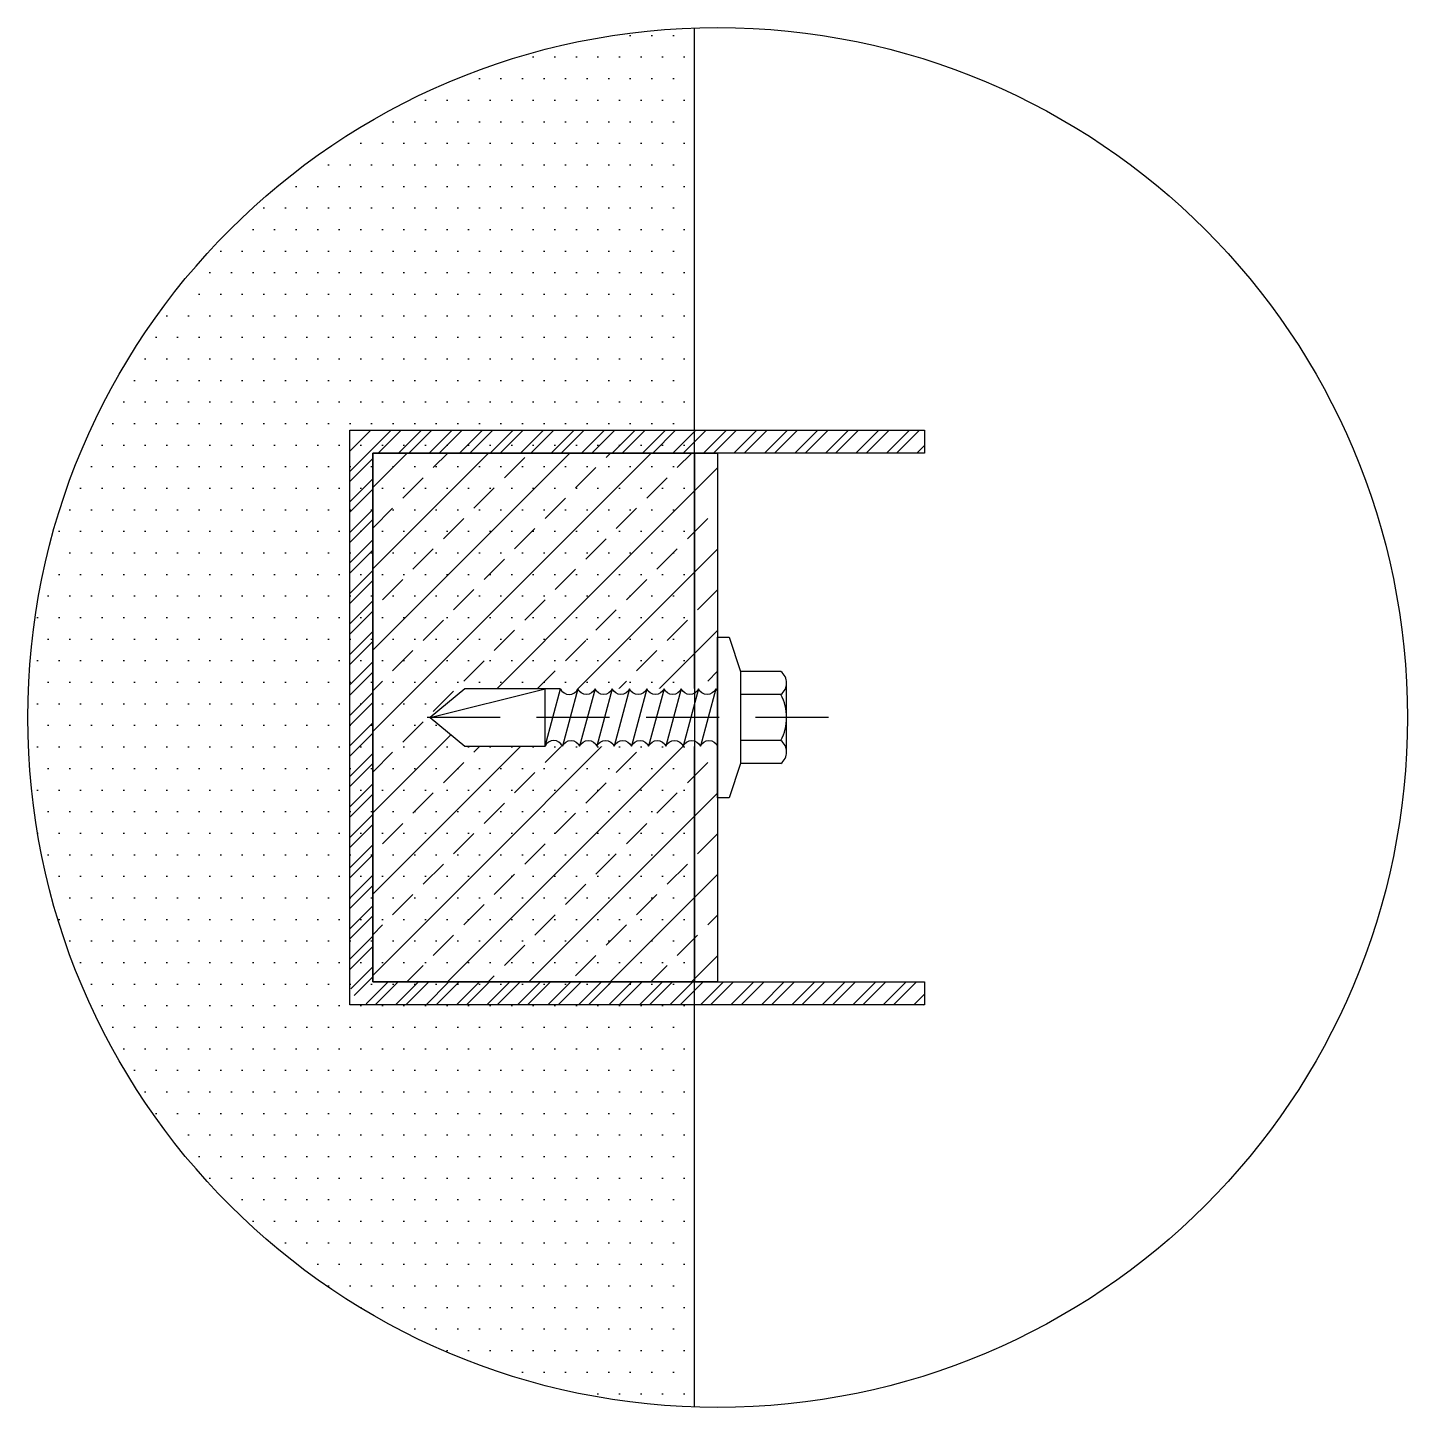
# Model space of a CAD drawing. Header units: millimetres. Extents: x -244126 to 368105, y -173968 to 259060.
# Drawn here: x 43109.7 to 43229.7, y 47267 to 47387 of the extents above; entities that cross this region are included whole.
import ezdxf

# ---------------------------------------------------------------- set-up
doc = ezdxf.new("R2010")
doc.units = ezdxf.units.MM
doc.header["$MEASUREMENT"] = 0
doc.linetypes.add('HIDDEN', pattern=[9.525, 6.35, -3.175])
for name, color, linetype in [('000 - H A T C H', 8, 'Continuous'), ('000 - SYMBOL CON', 1, 'Continuous'), ('000 - WIPEOUT', 250, 'Continuous'), ('001 - ASCESSORIES', 1, 'Continuous'), ('A04_TUBE SERIES', 7, 'Continuous')]:
    doc.layers.add(name, color=color, linetype=linetype)

# ---------------------------------------------------------------- blocks, each defined once
blk = doc.blocks.new('000 - DYNAMIC_VIEW_ASSCESSORIES_HEX_HEAD_SELF_DRILLING_SCREW_No.12x25_SIDE_VIEW')
at = {"layer": 'Defpoints', "color": 250, "linetype": 'HIDDEN'}
blk.add_line((0, -9.65), (0, 9.65), dxfattribs=at)
blk.add_wipeout([(0, 2.5), (22, 2.5), (25, 0), (22, -2.5), (0, -2.5), (0, -7), (-1, -7), (-2, -4), (-6, -4), (-6, 4), (-2, 4), (-1, 7), (0, 7)]).dxf.layer = '000 - WIPEOUT'
at = {"layer": '001 - ASCESSORIES', "color": 0}
for p, q in [((-5.5, 4), (-2, 4)), ((-6, 3), (-6, -3)), ((-5.5, 2), (-2, 2)), ((-5.5, -2), (-2, -2)), ((-5.5, -4), (-2, -4))]:
    blk.add_line(p, q, dxfattribs=at)
at = {"layer": '001 - ASCESSORIES', "color": 8}
for p, q in [((15, 2.5), (13.66, -2.5)), ((25, 0), (15, -2.5))]:
    blk.add_line(p, q, dxfattribs=at)
at = {"layer": '001 - ASCESSORIES', "color": 0}
blk.add_lwpolyline([(-1, 7), (0, 7), (0, -7), (-1, -7), (-2, -4), (-2, 4)], close=True, dxfattribs=at)
at = {"layer": '001 - ASCESSORIES', "color": 8}
for points in [[(0, -2.25, -0.091189), (0.16, -2.5), (1.5, 2.5, -0.666667), (0, 2.5)], [(0.16, -2.5, -0.666667), (1.66, -2.5), (3, 2.5, -0.666667), (1.5, 2.5)], [(1.66, -2.5, -0.666667), (3.16, -2.5), (4.5, 2.5, -0.666667), (3, 2.5)], [(3.16, -2.5, -0.666667), (4.66, -2.5), (6, 2.5, -0.666667), (4.5, 2.5)], [(4.66, -2.5, -0.666667), (6.16, -2.5), (7.5, 2.5, -0.666667), (6, 2.5)], [(6.16, -2.5, -0.666667), (7.66, -2.5), (9, 2.5, -0.666667), (7.5, 2.5)], [(7.66, -2.5, -0.666667), (9.16, -2.5), (10.5, 2.5, -0.666667), (9, 2.5)], [(9.16, -2.5, -0.666667), (10.66, -2.5), (12, 2.5, -0.666667), (10.5, 2.5)], [(10.66, -2.5, -0.666667), (12.16, -2.5), (13.5, 2.5, -0.666667), (12, 2.5)]]:
    blk.add_lwpolyline(points, format="xyb", dxfattribs=at)
blk.add_lwpolyline([(13.66, -2.5), (22, -2.5), (25, 0), (22, 2.5), (15, 2.5), (15, -2.47)], dxfattribs=at)
at = {"layer": '001 - ASCESSORIES', "color": 0}
for centre, radius, start, end in [((-4.75, 3), 1.25, 126.8699, 233.1301), ((-1.75, 0), 4.25, 151.9275, 208.0725), ((-4.75, -3), 1.25, 126.8699, 233.1301)]:
    blk.add_arc(centre, radius, start, end, dxfattribs=at)
at = {"layer": '001 - ASCESSORIES', "color": 8}
for centre, start, end in [((14.25, 2.81), 202.6199, 337.3801), ((12.91, -2.81), 22.6199, 157.3801)]:
    blk.add_arc(centre, 0.812, start, end, dxfattribs=at)
at = {"layer": 'Defpoints', "color": 250, "linetype": 'HIDDEN'}
blk.add_line((-9.65, 0), (26.91, 0), dxfattribs=at)
blk = doc.blocks.new('*U3224')
at = {"layer": '001 - ASCESSORIES'}
blk.add_blockref('000 - DYNAMIC_VIEW_ASSCESSORIES_HEX_HEAD_SELF_DRILLING_SCREW_No.12x25_SIDE_VIEW', (0, 0), dxfattribs=at)
blk = doc.blocks.new('000 - FAMELINE_BUBBLE_TYP.DETAIL_AL.TUBE+AL.SHEET.U-CARRIER_50x50x50mm._CUT_VIEW_TYPE_1')
at = {"layer": '000 - H A T C H'}
h = blk.add_hatch(dxfattribs=at)
h.set_pattern_fill('DOTS', color=8, scale=30)
h.set_pattern_definition([(0, (-15929.4238, -37759.2806), (0.9375, 1.875), [0, -1.875])])
edge = h.paths.add_edge_path()
edge.add_arc((1, -1.07), 61.01, 92.8185, 178.996)
edge.add_arc((-0.17, -0.07), 59.83, 179.934, 268.2515)
edge.add_line((-2, -59.87), (-2, 59.87))
at = {"layer": '000 - H A T C H', "transparency": 33554687}
h = blk.add_hatch(dxfattribs=at)
h.set_pattern_fill('ANSI33', color=8, scale=20)
h.paths.add_polyline_path([(0, -23), (-30, -23), (-30, 23), (0, 23)])
at = {"layer": '000 - SYMBOL CON', "color": 2, "linetype": 'ByBlock'}
blk.add_circle((0, 0), 60, dxfattribs=at)
at = {"layer": 'A04_TUBE SERIES', "color": 2}
blk.add_line((-2, -59.97), (-2, 59.97), dxfattribs=at)
at = {"layer": '001 - ASCESSORIES', "rotation": 180}
blk.add_blockref('*U3224', (0, 0), dxfattribs=at)
at = {"layer": '000 - H A T C H'}
h = blk.add_hatch(dxfattribs=at)
h.set_pattern_fill('ANSI32', color=8, scale=5)
h.set_pattern_definition([(45, (-124.495, 2e-15), (-1.325825, 1.325825), []), (45, (-123.6112, 2e-15), (-1.325825, 1.325825), [])])
edge = h.paths.add_edge_path()
edge.add_line((18, -23), (18, -25))
edge.add_line((18, -25), (-30, -25))
edge.add_arc((-30, -23), 2, 180, 270, ccw=False)
edge.add_line((-32, -23), (-32, 23))
edge.add_arc((-30, 23), 2, 90, 180, ccw=False)
edge.add_line((-30, 25), (18, 25))
edge.add_line((18, 25), (18, 23))
edge.add_line((18, 23), (-30, 23))
edge.add_line((-30, 23), (-30, -23))
edge.add_line((-30, -23), (18, -23))
at = {"color": 1, "linetype": 'ByBlock'}
blk.add_line((-2, 23), (-2, -23), dxfattribs=at)
at = {"color": 3}
blk.add_lwpolyline([(0, -23), (-30, -23), (-30, 23), (0, 23)], close=True, dxfattribs=at)
at = {"layer": 'A04_TUBE SERIES', "color": 4}
blk.add_lwpolyline([(18, -23), (18, -25), (-32, -25), (-32, 25), (18, 25), (18, 23), (-30, 23), (-30, -23)], close=True, dxfattribs=at)

msp = doc.modelspace()

# ---------------------------------------------------------------- block references
at = {"layer": 'A04_TUBE SERIES', "color": 3}
msp.add_blockref('000 - FAMELINE_BUBBLE_TYP.DETAIL_AL.TUBE+AL.SHEET.U-CARRIER_50x50x50mm._CUT_VIEW_TYPE_1', (43169.73631, 47327.02685), dxfattribs=at)

doc.saveas('drawing.dxf')
